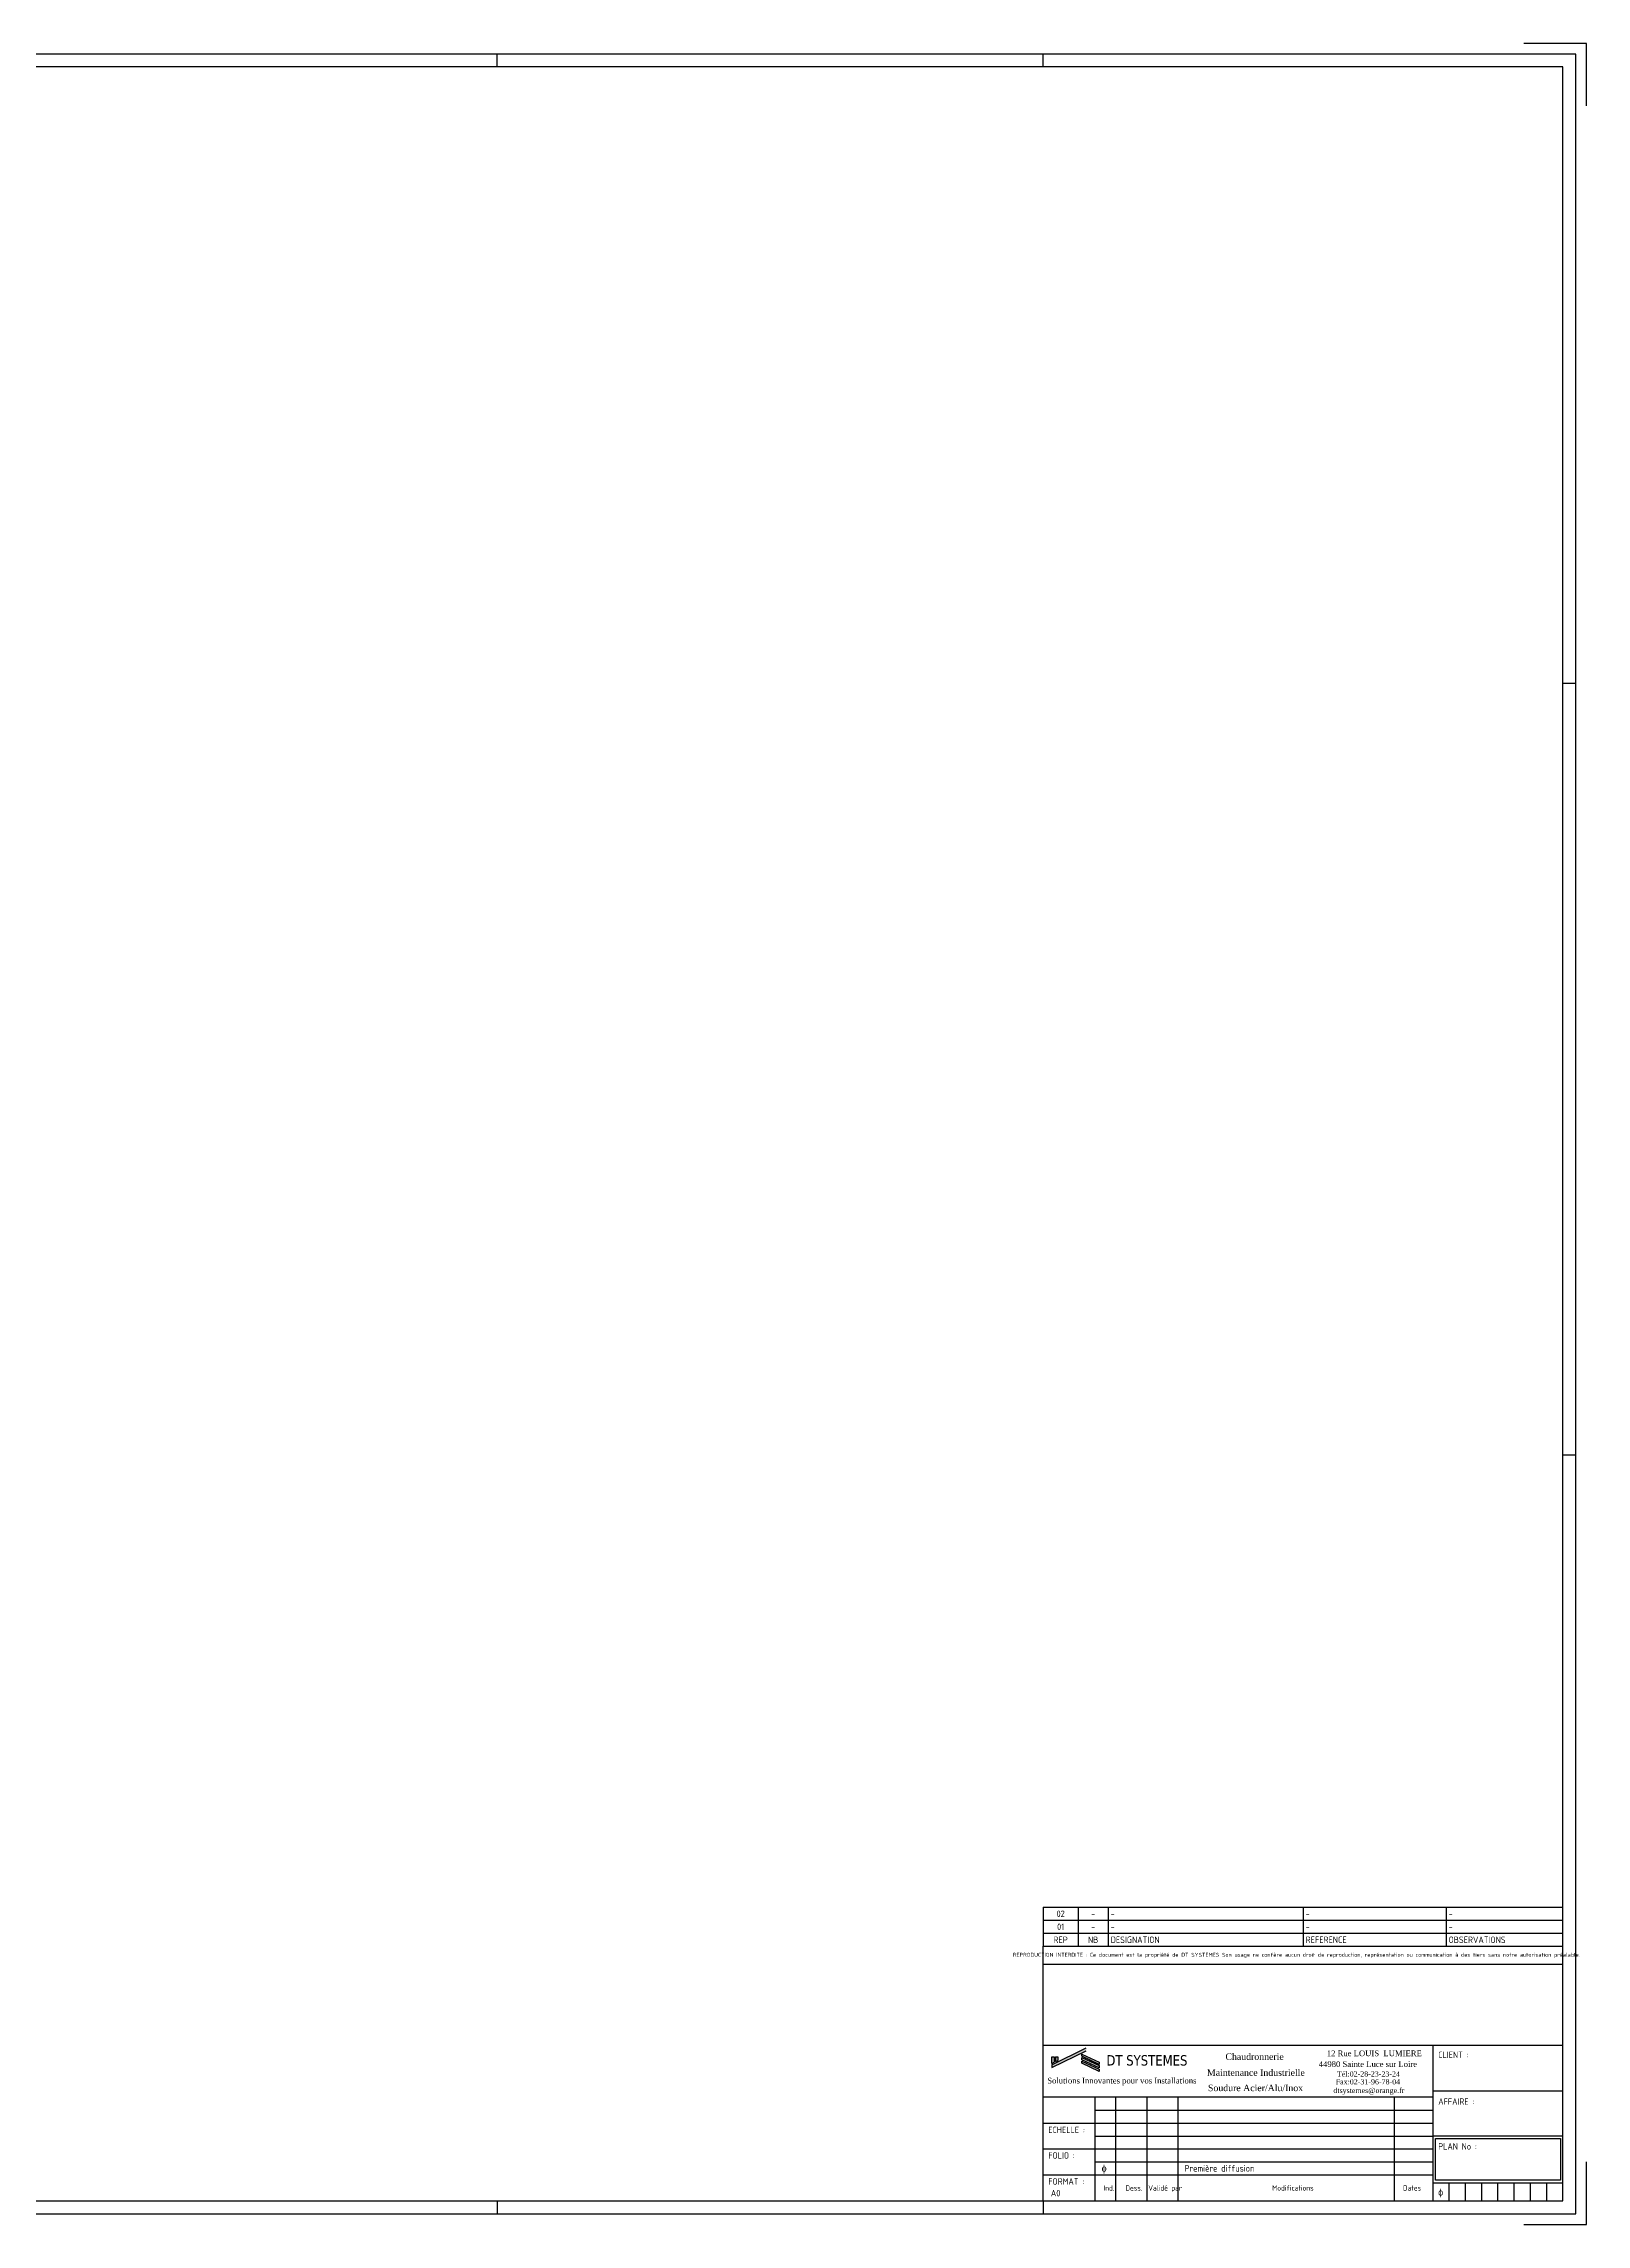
# Paper-space layout 'A0' of a CAD drawing. Extents: x 220 to 1407, y 382 to 1221.
# Drawn here: x 813 to 1407, y 382 to 1221 of the extents above; entities that cross this region are included whole.
import ezdxf
from ezdxf.enums import TextEntityAlignment as Align

# ---------------------------------------------------------------- set-up
doc = ezdxf.new("R2010")
doc.units = 0
doc.header["$LTSCALE"] = 7.8
doc.layers.get('0').update_dxf_attribs({"color": 31, "linetype": 'CONTINUOUS'})
for name, color, linetype in [('COTES 1-10', 10, 'CONTINUOUS'), ('TEXTE_FIN', 170, 'CONTINUOUS'), ('TEXTE_GROS', 3, 'CONTINUOUS'), ('TEXTE_MOYEN', 210, 'CONTINUOUS'), ('TRAIT_FIN', 1, 'CONTINUOUS'), ('TRAIT_FORT', 7, 'CONTINUOUS')]:
    doc.layers.add(name, color=color, linetype=linetype)
doc.layers.add('Titre (ISO)', color=7, linetype='CONTINUOUS', lineweight=50)
doc.styles.add('NR', font='times.ttf')
doc.styles.get("Standard").update_dxf_attribs({"font": 'ISOCP'})
doc.styles.add('Texte de note (ISO)', font='tahoma.ttf')

# ---------------------------------------------------------------- blocks, each defined once
blk = doc.blocks.new('ligne_nomenclature')
at = {"layer": 'TRAIT_FIN'}
blk.add_line((0, 5), (200, 5), dxfattribs=at)
at = {"layer": 'TRAIT_FORT'}
for p, q in [((0, 5), (0, 0)), ((13.5, 5), (13.5, 0)), ((25, 5), (25, 0)), ((100, 5), (100, 0)), ((155, 5), (155, 0))]:
    blk.add_line(p, q, dxfattribs=at)
at = {"layer": 'TEXTE_MOYEN'}
for tag, p in [('REP', (6.75, 2.5)), ('NB', (19.25, 2.5))]:
    blk.add_attdef(tag, text='', height=2.5, dxfattribs=at).set_placement(p, align=Align.MIDDLE)
for tag, p in [('DESIGNATION', (26, 2.5)), ('REFERENCE/MATIERE', (101, 2.5)), ('OBSERVATIONS', (156, 2.5))]:
    blk.add_attdef(tag, text='', height=2.5, dxfattribs=at).set_placement(p, align=Align.MIDDLE_LEFT)
blk = doc.blocks.new('cadre_A0')
at = {"layer": 'TRAIT_FIN'}
for p, q in [((-411, 822), (-411, 827)), ((-201, 822), (-201, 827)), ((-1, 585), (4, 585)), ((-1, 288), (4, 288)), ((-411, 1), (-411, -4)), ((-201, 1), (-201, -4))]:
    blk.add_line(p, q, dxfattribs=at)
blk.add_lwpolyline([(-1165, -4), (4, -4), (4, 827), (-1165, 827)], close=True, dxfattribs=at)
at = {"layer": 'TRAIT_FORT'}
for points in [[(8, 807), (8, 831), (-16, 831)], [(-16, -8), (8, -8), (8, 16)]]:
    blk.add_lwpolyline(points, dxfattribs=at)
blk.add_lwpolyline([(-1160, 1), (-1, 1), (-1, 822), (-1160, 822)], close=True, dxfattribs=at)
blk = doc.blocks.new('CARTOUCHE_A0_V1')
h = blk.add_hatch(color=3)
h.paths.add_polyline_path([(-201.6, 57.93), (-200.72, 58.36), (-200.72, 60.42), (-201.6, 60.42)], flags=17)
h.paths.add_polyline_path([(-200.17, 58.63), (-199.29, 59.06), (-199.29, 60.42), (-200.17, 60.42)], flags=17)
h.paths.add_polyline_path([(-201.6, 56.38), (-188.41, 62.82), (-188.41, 63.86), (-201.6, 57.42)])
h.paths.add_polyline_path([(-190.12, 60.67), (-183.44, 57.55), (-183.44, 58.42), (-190.12, 61.49)])
h.paths.add_polyline_path([(-190.12, 59.32), (-183.44, 56.21), (-183.44, 57.07), (-190.12, 60.14)])
h.paths.add_polyline_path([(-190.12, 57.97), (-183.44, 54.86), (-183.44, 55.72), (-190.12, 58.8)])
at = {"color": 3}
for p, q in [((-201.6, 57.42), (-188.41, 63.86)), ((-201.6, 56.38), (-188.41, 62.82)), ((-201.6, 57.93), (-201.6, 60.42)), ((-201.6, 60.42), (-200.72, 60.42)), ((-200.72, 60.42), (-200.72, 58.36)), ((-200.17, 60.42), (-200.17, 58.63)), ((-200.17, 60.42), (-199.29, 60.42)), ((-200.17, 58.63), (-199.29, 59.06)), ((-199.29, 60.42), (-199.29, 59.06)), ((-190.12, 61.49), (-183.44, 58.42)), ((-190.12, 60.67), (-190.12, 61.49)), ((-183.44, 57.55), (-190.12, 60.67)), ((-190.12, 60.14), (-183.44, 57.07)), ((-190.12, 59.32), (-190.12, 60.14)), ((-183.44, 56.21), (-190.12, 59.32)), ((-190.12, 58.8), (-183.44, 55.72)), ((-190.12, 57.97), (-190.12, 58.8)), ((-201.6, 57.93), (-200.72, 58.36)), ((-201.6, 57.42), (-201.6, 56.38)), ((-183.44, 54.86), (-190.12, 57.97)), ((-183.44, 58.42), (-183.44, 57.55)), ((-183.44, 57.07), (-183.44, 56.21)), ((-183.44, 55.72), (-183.44, 54.86))]:
    blk.add_line(p, q, dxfattribs=at)
at = {"layer": 'TRAIT_FORT'}
for p, q in [((-205, 5), (-205, 103)), ((-205, 103), (-5, 103)), ((-5, 5), (-5, 103)), ((-5, 96), (-205, 96)), ((-205, 65), (-5, 65)), ((-55, 5), (-55, 65)), ((-55, 45), (-205, 45)), ((-185, 5), (-185, 45)), ((-177, 5), (-177, 45)), ((-165, 5), (-165, 45)), ((-153, 5), (-153, 45)), ((-70, 45), (-70, 5)), ((-55, 47.33), (-5, 47.33)), ((-205, 35), (-175, 35)), ((-185, 40), (-55, 40)), ((-175, 35), (-55, 35)), ((-185, 30), (-55, 30)), ((-5, 30), (-55, 30)), ((-205, 25), (-175, 25)), ((-185, 20), (-55, 20)), ((-175, 25), (-55, 25)), ((-205, 15), (-175, 15)), ((-175, 15), (-55, 15)), ((-55, 12), (-5, 12)), ((-48.75, 5), (-48.75, 12)), ((-42.5, 5), (-42.5, 12)), ((-36.25, 5), (-36.25, 12)), ((-30, 5), (-30, 12)), ((-23.75, 5), (-23.75, 12)), ((-17.5, 5), (-17.5, 12)), ((-11.25, 5), (-11.25, 12)), ((-205, 5), (-5, 5))]:
    blk.add_line(p, q, dxfattribs=at)
blk.add_lwpolyline([(-54, 29), (-6, 29), (-6, 13), (-54, 13)], close=True, dxfattribs=at)
at = {"layer": 'TEXTE_FIN', "width": 0.9}
for s, p in [('Ind.', (-181.73, 9)), ('Dess.', (-173.29, 9)), ('Validé par', (-164.52, 9)), ('Modifications', (-116.86, 9))]:
    blk.add_text(s, height=2, dxfattribs=at).set_placement(p)
blk.add_text('Dates', height=2, rotation=0, dxfattribs=at).set_placement((-66.53, 9))
at = {"layer": 'TEXTE_FIN', "insert": (-107.5, 99.5), "char_height": 1.5, "attachment_point": 5}
blk.add_mtext_dynamic_manual_height_columns('REPRODUCTION INTERDITE : Ce document est la propriété de DT SYSTEMES Son usage ne confère aucun droit de reproduction, représentation ou communication à des tiers sans notre autorisation préalable. ', width=188.6514, gutter_width=12.5, heights=[0], dxfattribs=at)
at = {"layer": 'TEXTE_GROS'}
for tag, p in [('TITRE', (-104.53, 84.45)), ('SOUS-TITRE', (-104.53, 70.22))]:
    blk.add_attdef(tag, text='', height=8, dxfattribs=at).set_placement(p, align=Align.CENTER)
at = {"layer": 'TEXTE_GROS', "width": 0.8}
for tag, p in [('CLIENT', (-50.72, 50.14)), ('AFFAIRE', (-50.72, 32.73)), ('PLAN', (-50.72, 15.52))]:
    blk.add_attdef(tag, p, '', height=6, dxfattribs=at)
at = {"layer": 'TEXTE_GROS'}
for tag, p in [('ECHELLE', (-202.02, 26.51)), ('FOLIO', (-202.01, 16.79)), ('FORMAT', (-202.01, 6.79))]:
    blk.add_attdef(tag, p, '', height=2.5, dxfattribs=at)
at = {"layer": 'TEXTE_MOYEN'}
for tag, p in [('E', (-182.49, 41.31)), ('DessE', (-175.36, 41.31)), ('CONTE', (-163.36, 41.31)), ('E_MODIF', (-150.58, 41.31)), ('E_DATE', (-69.19, 41.24)), ('D', (-182.49, 36.31)), ('C', (-182.49, 31.31)), ('DessD', (-175.36, 36.31)), ('DessC', (-175.36, 31.31)), ('CONTD', (-163.36, 36.31)), ('CONTC', (-163.36, 31.31)), ('D_MODIF', (-150.58, 36.31)), ('C_MODIF', (-150.58, 31.31)), ('D_DATE', (-69.19, 36.24)), ('C_DATE', (-69.19, 31.24)), ('B', (-182.49, 26.31)), ('DessB', (-175.36, 26.31)), ('CONTB', (-163.36, 26.31)), ('B_MODIF', (-150.58, 26.31)), ('B_DATE', (-69.19, 26.24)), ('ɸ', (-182.49, 16.31)), ('A', (-182.49, 21.31)), ('DessA', (-175.36, 21.31)), ('Dessɸ', (-175.36, 16.31)), ('CONTA', (-163.36, 21.31)), ('CONTɸ', (-163.36, 16.31)), ('ɸ_MODIF', (-150.58, 16.31)), ('A_MODIF', (-150.58, 21.31)), ('ɸ_DATE', (-69.19, 16.24)), ('A_DATE', (-69.19, 21.24)), ('ɸ', (-53.03, 7.1)), ('A', (-46.78, 7.1)), ('B', (-40.53, 7.1)), ('C', (-34.28, 7.1)), ('D', (-28.03, 7.1)), ('E', (-21.78, 7.1)), ('F', (-15.53, 7.1)), ('G', (-9.28, 7.1))]:
    blk.add_attdef(tag, p, '', height=2.5, dxfattribs=at)
at = {"layer": 'Titre (ISO)', "color": 5, "true_color": 0x0000ff, "style": 'Texte de note (ISO)', "width": 0.95}
blk.add_text('DT SYSTEMES', height=4, dxfattribs=at).set_placement((-180.64, 57.11))
at = {"layer": 'Titre (ISO)', "style": 'Texte de note (ISO)', "width": 0.95}
blk.add_attdef('', text='', height=3.5, dxfattribs=at).set_placement((167.34, 92.92), align=Align.TOP_LEFT)
at = {"layer": 'TRAIT_FORT', "style": 'NR'}
for s, height, p in [('Chaudronnerie', 2.5, (-134.86, 59.29)), ('44980 Sainte Luce sur Loire', 2.2, (-98.96, 56.56)), ('12 Rue LOUIS  LUMIERE', 2.2, (-95.86, 60.71)), ('Solutions Innovantes pour vos Installations', 2.2, (-203.4, 50.2)), ('Maintenance Industrielle', 2.5, (-141.96, 53.14)), ('Fax:02-31-96-78-04', 2, (-92.43, 49.86)), ('Tél:02-28-23-23-24', 2, (-91.98, 52.87)), ('Soudure Acier/Alu/Inox', 2.5, (-141.57, 47.25)), ('dtsystemes@orange.fr', 2, (-93.34, 46.52))]:
    blk.add_text(s, height=height, dxfattribs=at).set_placement(p)
at = {"layer": 'TRAIT_FORT', "width": 0.9}
for s, p in [('CLIENT :', (-53, 60)), ('AFFAIRE :', (-53, 42)), ('ECHELLE :', (-203, 31.11)), ('FOLIO :', (-203, 21.27)), ('FORMAT :', (-203, 11.27))]:
    blk.add_text(s, height=2.5, dxfattribs=at).set_placement(p)
blk.add_text('PLAN No :', height=2.5, rotation=0, dxfattribs=at).set_placement((-53, 24.76))

psp = doc.layouts.new('A0')

# ---------------------------------------------------------------- block references
at = {"layer": 'COTES 1-10'}
for p, values in [((1197.74, 499.01), {'REP': '02', 'NB': '-', 'DESIGNATION': '-', 'REFERENCE/MATIERE': '-', 'OBSERVATIONS': '-'}), ((1197.74, 494.01), {'REP': '01', 'NB': '-', 'DESIGNATION': '-', 'REFERENCE/MATIERE': '-', 'OBSERVATIONS': '-'}), ((1197.74, 489.01), {'REP': 'REP', 'NB': 'NB', 'DESIGNATION': 'DESIGNATION', 'REFERENCE/MATIERE': 'REFERENCE', 'OBSERVATIONS': 'OBSERVATIONS'})]:
    psp.add_blockref('ligne_nomenclature', p, dxfattribs=at).add_auto_attribs(values)
at = {"layer": 'TRAIT_FORT'}
psp.add_blockref('cadre_A0', (1398.74, 390.01), dxfattribs=at)
ref = psp.add_blockref('CARTOUCHE_A0_V1', (1402.74, 386.01), dxfattribs=at)
ref.add_attrib('ɸ', 'ɸ', (1349.71, 393.11), dxfattribs={"layer": 'TEXTE_MOYEN', "height": 2.5})
ref.add_attrib('ɸ_MODIF', 'Première diffusion', (1252.16, 402.32), dxfattribs={"layer": 'TEXTE_MOYEN', "height": 2.5})
ref.add_attrib('ɸ', 'ɸ', (1220.25, 402.32), dxfattribs={"layer": 'TEXTE_MOYEN', "height": 2.5})
ref.add_attrib('FORMAT', 'A0', (1200.73, 392.8), dxfattribs={"layer": 'TEXTE_GROS', "height": 2.5})

doc.saveas('drawing.dxf')
